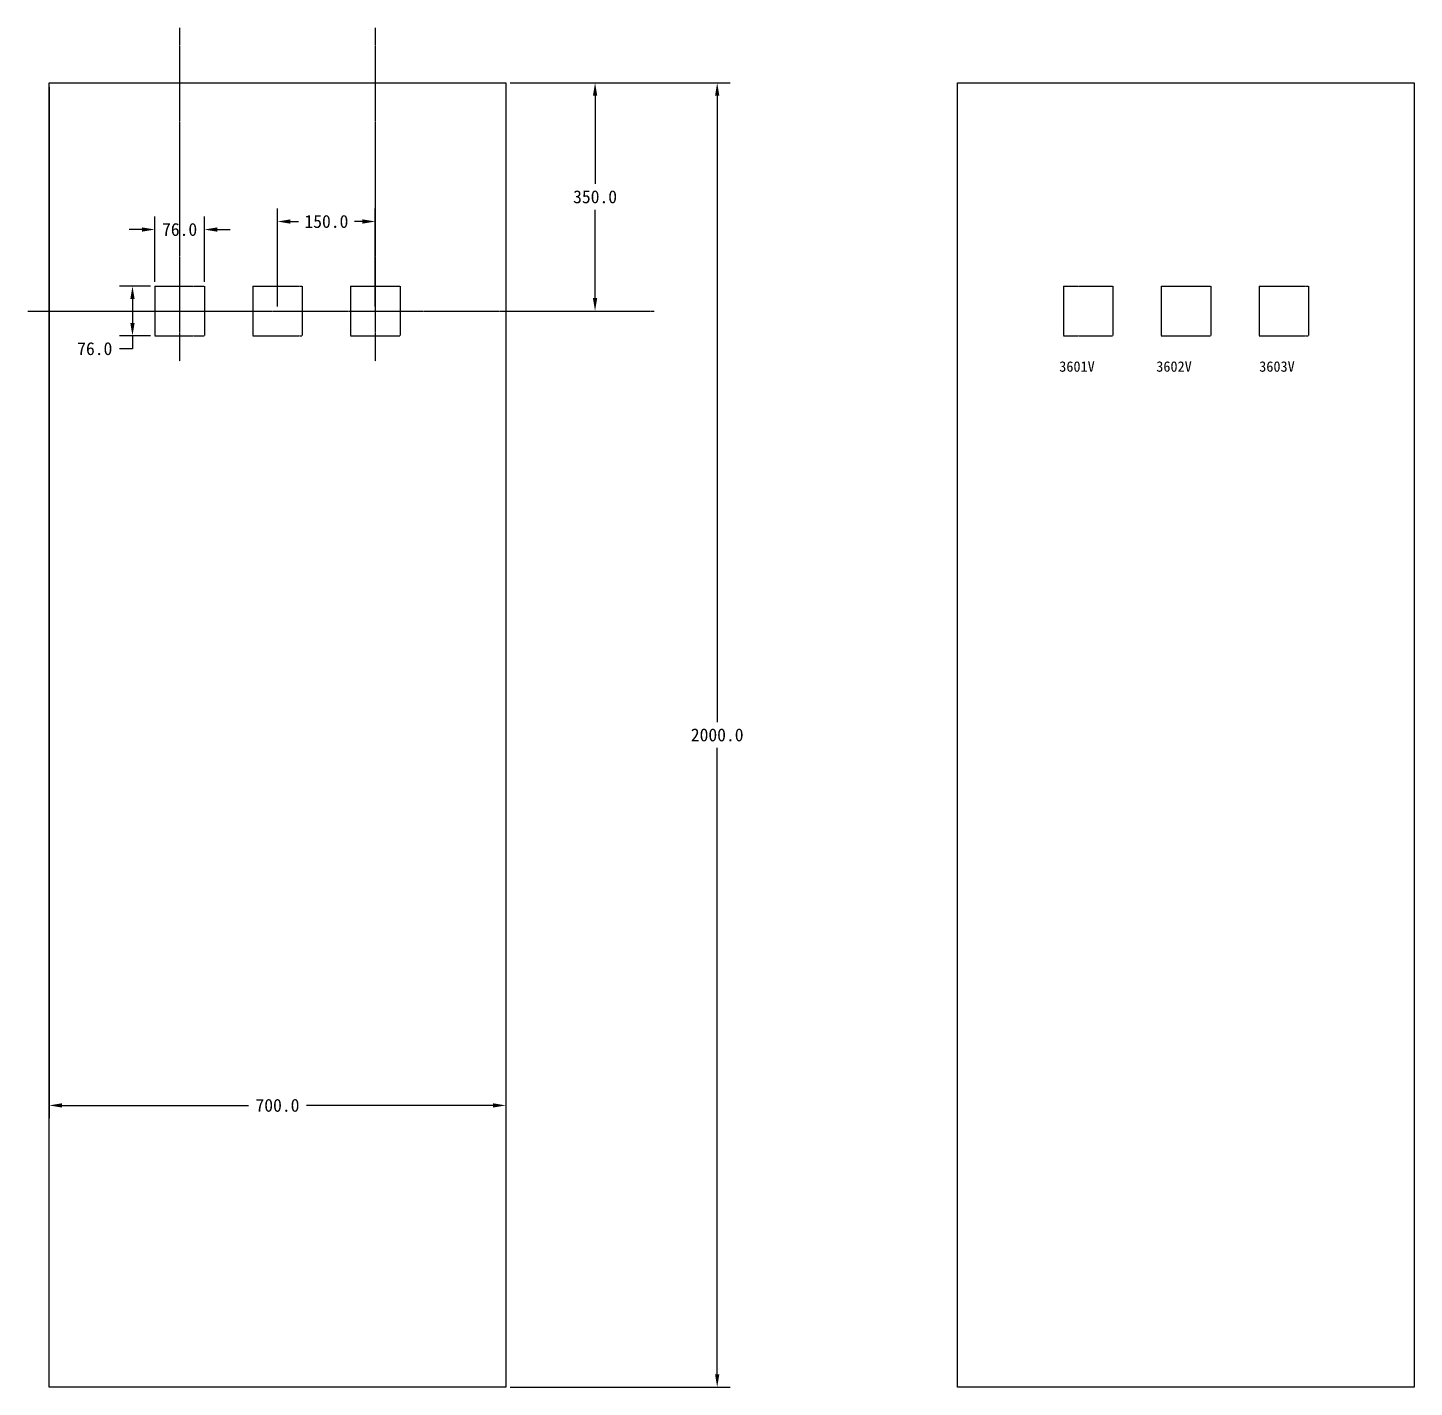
# Model space of a CAD drawing. Extents: x -607 to 3240, y -2331 to 216.
# Drawn here: x 1114 to 3240, y -1869 to 216 of the extents above; entities that cross this region are included whole.
import ezdxf

# ---------------------------------------------------------------- set-up
doc = ezdxf.new("R2010")
doc.units = 0
doc.header["$MEASUREMENT"] = 0
doc.linetypes.add('CENTERX2', pattern=[4, 2.5, -0.5, 0.5, -0.5])
doc.layers.get('0').update_dxf_attribs({"linetype": 'CONTINUOUS'})
doc.layers.get('DEFPOINTS').update_dxf_attribs({"linetype": 'CONTINUOUS'})
doc.dimstyles.get("Standard").update_dxf_attribs({"dimtxt": 0.18, "dimasz": 0.18, "dimexe": 0.18, "dimexo": 0.0625, "dimgap": 0.09, "dimtad": 0, "dimtih": 1, "dimtoh": 1, "dimdec": 4, "dimzin": 0, "dimdsep": 46, "dimtxsty": 'Standard', "dimcen": 0.09, "dimadec": 0, "dimazin": 0, "dimtfac": 1, "dimtdec": 4, "dimtofl": 0, "dimtmove": 0, "dimatfit": 3, "dimfxl": 1, "dimtolj": 1, "dimtzin": 0, "dimarcsym": 0})

# ---------------------------------------------------------------- blocks, each defined once
blk = doc.blocks.new('*D0')
at = {"color": 0, "lineweight": -2, "transparency": 16777216}
for p, q in [((1854.2, 131.2), (2191.2, 131.2)), ((2171.4, 111.4), (2171.4, -849)), ((2171.4, -1849), (2171.4, -888.6)), ((1854.2, -1868.8), (2191.2, -1868.8))]:
    blk.add_line(p, q, dxfattribs=at)
at = {"color": 0, "transparency": 16777216}
for points in [[(2168.1, 111.4), (2174.7, 111.4), (2171.4, 131.2)], [(2168.1, -1849), (2174.7, -1849), (2171.4, -1868.8)]]:
    blk.add_solid(points, dxfattribs=at)
at = {"layer": 'DEFPOINTS', "color": 0, "transparency": 16777216}
for p in [(1847.3, 131.2), (1847.3, -1868.8), (2171.4, -1868.8)]:
    blk.add_point(p, dxfattribs=at)
at = {"color": 0, "transparency": 16777216, "insert": (2171.4, -868.8), "char_height": 19.8, "attachment_point": 5}
blk.add_mtext('\\A1;2000.0', dxfattribs=at)
blk = doc.blocks.new('*D1')
at = {"color": 0, "lineweight": -2, "transparency": 16777216}
for p, q in [((1854.2, 131.2), (2004, 131.2)), ((1984.2, 111.4), (1984.2, -24)), ((1984.2, -199), (1984.2, -63.6)), ((1854.2, -218.8), (2004, -218.8))]:
    blk.add_line(p, q, dxfattribs=at)
at = {"color": 0, "transparency": 16777216}
for points in [[(1980.9, 111.4), (1987.5, 111.4), (1984.2, 131.2)], [(1980.9, -199), (1987.5, -199), (1984.2, -218.8)]]:
    blk.add_solid(points, dxfattribs=at)
at = {"layer": 'DEFPOINTS', "color": 0, "transparency": 16777216}
for p in [(1847.3, 131.2), (1847.3, -218.8), (1984.2, -218.8)]:
    blk.add_point(p, dxfattribs=at)
at = {"color": 0, "transparency": 16777216, "insert": (1984.2, -43.8), "char_height": 19.8, "attachment_point": 5}
blk.add_mtext('\\A1;350.0', dxfattribs=at)
blk = doc.blocks.new('*D2')
at = {"color": 0, "lineweight": -2, "transparency": 16777216}
for p, q in [((1147.3, 124.3), (1147.3, -1456.5)), ((1847.3, 124.3), (1847.3, -1456.5)), ((1167.1, -1436.7), (1452.8, -1436.7)), ((1827.5, -1436.7), (1541.9, -1436.7))]:
    blk.add_line(p, q, dxfattribs=at)
at = {"color": 0, "transparency": 16777216}
for points in [[(1167.1, -1433.4), (1167.1, -1440), (1147.3, -1436.7)], [(1827.5, -1433.4), (1827.5, -1440), (1847.3, -1436.7)]]:
    blk.add_solid(points, dxfattribs=at)
at = {"layer": 'DEFPOINTS', "color": 0, "transparency": 16777216}
for p in [(1147.3, 131.2), (1847.3, 131.2), (1847.3, -1436.7)]:
    blk.add_point(p, dxfattribs=at)
at = {"color": 0, "transparency": 16777216, "insert": (1497.3, -1436.7), "char_height": 19.8, "attachment_point": 5}
blk.add_mtext('\\A1;700.0', dxfattribs=at)
blk = doc.blocks.new('*D3')
at = {"color": 0, "lineweight": -2, "transparency": 16777216}
for p, q in [((1497.3, -211.9), (1497.3, -61.8)), ((1647.3, -211.9), (1647.3, -61.8)), ((1517.1, -81.6), (1529.4, -81.6)), ((1627.5, -81.6), (1615.2, -81.6))]:
    blk.add_line(p, q, dxfattribs=at)
at = {"color": 0, "transparency": 16777216}
for points in [[(1517.1, -78.3), (1517.1, -84.9), (1497.3, -81.6)], [(1627.5, -78.3), (1627.5, -84.9), (1647.3, -81.6)]]:
    blk.add_solid(points, dxfattribs=at)
at = {"layer": 'DEFPOINTS', "color": 0, "transparency": 16777216}
for p in [(1647.3, -81.6), (1497.3, -218.8), (1647.3, -218.8)]:
    blk.add_point(p, dxfattribs=at)
at = {"color": 0, "transparency": 16777216, "insert": (1572.3, -81.6), "char_height": 19.8, "attachment_point": 5}
blk.add_mtext('\\A1;150.0', dxfattribs=at)
blk = doc.blocks.new('*D4')
at = {"color": 0, "lineweight": -2, "transparency": 16777216}
for p, q in [((1309.3, -173.9), (1309.3, -74.1)), ((1385.3, -173.9), (1385.3, -74.1)), ((1289.5, -93.9), (1269.7, -93.9)), ((1405.1, -93.9), (1424.9, -93.9))]:
    blk.add_line(p, q, dxfattribs=at)
at = {"color": 0, "transparency": 16777216}
for points in [[(1289.5, -90.6), (1289.5, -97.2), (1309.3, -93.9)], [(1405.1, -90.6), (1405.1, -97.2), (1385.3, -93.9)]]:
    blk.add_solid(points, dxfattribs=at)
at = {"layer": 'DEFPOINTS', "color": 0, "transparency": 16777216}
for p in [(1385.3, -93.9), (1309.3, -180.8), (1385.3, -180.8)]:
    blk.add_point(p, dxfattribs=at)
at = {"color": 0, "transparency": 16777216, "insert": (1347.3, -93.9), "char_height": 19.8, "attachment_point": 5}
blk.add_mtext('\\A1;76.0', dxfattribs=at)
blk = doc.blocks.new('*D5')
at = {"color": 0, "lineweight": -2, "transparency": 16777216}
for p, q in [((1302.4, -180.8), (1255.2, -180.8)), ((1275, -200.6), (1275, -237)), ((1302.4, -256.8), (1255.2, -256.8)), ((1275, -256.8), (1275, -276.6)), ((1275, -276.6), (1255.2, -276.6))]:
    blk.add_line(p, q, dxfattribs=at)
at = {"color": 0, "transparency": 16777216}
for points in [[(1271.7, -200.6), (1278.3, -200.6), (1275, -180.8)], [(1271.7, -237), (1278.3, -237), (1275, -256.8)]]:
    blk.add_solid(points, dxfattribs=at)
at = {"layer": 'DEFPOINTS', "color": 0, "transparency": 16777216}
for p in [(1309.3, -180.8), (1275, -256.8), (1309.3, -256.8)]:
    blk.add_point(p, dxfattribs=at)
at = {"color": 0, "transparency": 16777216, "insert": (1217.2, -276.6), "char_height": 19.8, "attachment_point": 5}
blk.add_mtext('\\A1;76.0', dxfattribs=at)

msp = doc.modelspace()

# ---------------------------------------------------------------- linework, layer by layer
at = {"linetype": 'CENTERX2'}
for p, q in [((1347.31, 215.51), (1347.31, -295.5)), ((1647.31, 215.51), (1647.31, -295.5)), ((1309.31, -180.81), (1385.31, -180.81)), ((1309.31, -180.81), (1309.31, -256.81)), ((1385.31, -180.81), (1385.31, -256.81)), ((1459.31, -180.81), (1535.31, -180.81)), ((1459.31, -180.81), (1459.31, -256.81)), ((1535.31, -180.81), (1535.31, -256.81)), ((1609.31, -180.81), (1685.31, -180.81)), ((1609.31, -180.81), (1609.31, -256.81)), ((1685.31, -180.81), (1685.31, -256.81)), ((2702.06, -180.84), (2702.06, -256.84)), ((2702.06, -180.84), (2778.06, -180.84)), ((2778.06, -180.84), (2778.06, -256.84)), ((2852.06, -180.84), (2852.06, -256.84)), ((2852.06, -180.84), (2928.06, -180.84)), ((2928.06, -180.84), (2928.06, -256.84)), ((3002.06, -180.84), (3002.06, -256.84)), ((3002.06, -180.84), (3078.06, -180.84)), ((3078.06, -180.84), (3078.06, -256.84)), ((1114.43, -218.81), (2074.65, -218.81)), ((1309.31, -256.81), (1385.31, -256.81)), ((1459.31, -256.81), (1535.31, -256.81)), ((1609.31, -256.81), (1685.31, -256.81)), ((2702.06, -256.84), (2778.06, -256.84)), ((2852.06, -256.84), (2928.06, -256.84)), ((3002.06, -256.84), (3078.06, -256.84))]:
    msp.add_line(p, q, dxfattribs=at)
for p, q in [((1147.31, 131.16), (1847.31, 131.16)), ((1147.31, -1868.84), (1147.31, 131.16)), ((1847.31, 131.16), (1847.31, -1868.84)), ((2540.06, -1868.84), (2540.06, 131.16)), ((2540.06, 131.16), (3240.06, 131.16)), ((3240.06, 131.16), (3240.06, -1868.84)), ((1847.31, -1868.84), (1147.31, -1868.84)), ((3240.06, -1868.84), (2540.06, -1868.84))]:
    msp.add_line(p, q)

# ---------------------------------------------------------------- texts
at = {"char_height": 16, "width": 7109.368, "attachment_point": 1}
for s, insert in [('3601V', (2695.79, -295.89)), ('3602V', (2844.53, -295.89)), ('3603V', (3002.37, -295.89))]:
    msp.add_mtext(s, dxfattribs=dict(at, insert=insert))

# ---------------------------------------------------------------- dimensions: what is measured, and where the dimension line sits
for base, p1, p2, picture, middle in [((1847.31, -1436.74), (1147.31, 131.16), (1847.31, 131.16), '*D2', (1497.31, -1436.74)), ((1647.31, -81.61), (1497.31, -218.81), (1647.31, -218.81), '*D3', (1572.31, -81.61)), ((1385.31, -93.93), (1309.31, -180.81), (1385.31, -180.81), '*D4', (1347.31, -93.93))]:
    dim = msp.add_linear_dim(base=base, p1=p1, p2=p2, dimstyle='Standard', override={"dimscale": 110, "dimdec": 1})
    dim.commit()
    dim.dimension.update_dxf_attribs({"geometry": picture, "text_midpoint": middle})
for base, p1, p2, picture, middle in [((2171.45, -1868.84), (1847.31, 131.16), (1847.31, -1868.84), '*D0', (2171.45, -868.84)), ((1984.25, -218.81), (1847.31, 131.16), (1847.31, -218.81), '*D1', (1984.25, -43.83)), ((1274.99, -256.81), (1309.31, -180.81), (1309.31, -256.81), '*D5', (1217.24, -276.61))]:
    dim = msp.add_linear_dim(base=base, p1=p1, p2=p2, angle=90, dimstyle='Standard', override={"dimscale": 110, "dimdec": 1})
    dim.commit()
    dim.dimension.update_dxf_attribs({"geometry": picture, "text_midpoint": middle})

doc.saveas('drawing.dxf')
